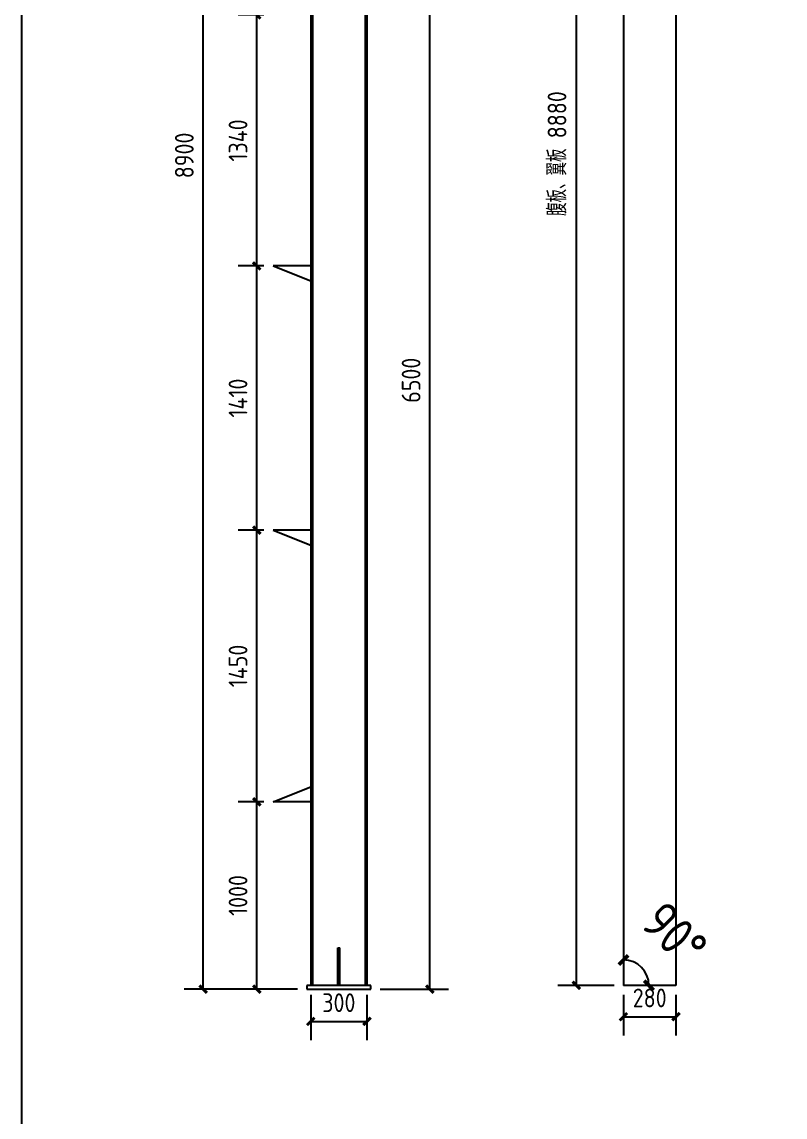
# Model space of a CAD drawing. Extents: x 411778 to 673094, y -11605 to 324395.
# Drawn here: x 432568 to 436640, y 111858 to 117704 of the extents above; entities that cross this region are included whole.
import ezdxf

# ---------------------------------------------------------------- set-up
doc = ezdxf.new("R2010")
doc.units = 0
doc.header["$LTSCALE"] = 1000
doc.header["$MEASUREMENT"] = 0
doc.styles.get("Standard").update_dxf_attribs({"font": 'gbenor.shx', "bigfont": 'gbcbig.shx'})
doc.dimstyles.get("Standard").update_dxf_attribs({"dimscale": 100, "dimtxt": 3.5, "dimasz": 1, "dimexe": 2.5, "dimexo": 3, "dimgap": 1.5, "dimtad": 1, "dimdec": 0, "dimzin": 0, "dimdsep": 46, "dimtxsty": 'Standard', "dimblk": 'ARCHTICK', "dimcen": 0.09, "dimadec": 0, "dimazin": 0, "dimtfac": 1, "dimtdec": 0, "dimtix": 1, "dimtmove": 2, "dimatfit": 3, "dimfxl": 1, "dimtolj": 1, "dimtzin": 0, "dimarcsym": 0})

# ---------------------------------------------------------------- blocks, each defined once
blk = doc.blocks.new('_ArchTick')
at = {"color": 0, "linetype": 'ByBlock', "const_width": 0.4}
blk.add_lwpolyline([(-0.5, -0.5), (0.5, 0.5)], dxfattribs=at)
blk = doc.blocks.new('*D3259')
at = {"color": 3, "lineweight": -2}
for p, q in [((433859.5, 113541), (433721.5, 113541)), ((433821.5, 112541), (433821.5, 113541)), ((434039.5, 112541), (433721.5, 112541))]:
    blk.add_line(p, q, dxfattribs=at)
at = {"layer": 'Defpoints', "color": 0}
for p in [(433821.5, 113541), (433909.5, 113541), (434089.5, 112541)]:
    blk.add_point(p, dxfattribs=at)
at = {"color": 3, "lineweight": -2, "xscale": 40, "yscale": 40, "zscale": 40}
for p, rotation in [((433821.5, 113541), 90), ((433821.5, 112541), 270)]:
    blk.add_blockref('_ArchTick', p, dxfattribs=dict(at, rotation=rotation))
at = {"color": 0, "insert": (433721.5, 113041), "char_height": 100, "attachment_point": 5, "rotation": 90}
blk.add_mtext('\\A1;1000', dxfattribs=at)
blk = doc.blocks.new('*D3260')
at = {"color": 3, "lineweight": -2}
for p, q in [((433859.5, 114991), (433721.5, 114991)), ((433821.5, 113541), (433821.5, 114991)), ((433859.5, 113541), (433721.5, 113541))]:
    blk.add_line(p, q, dxfattribs=at)
at = {"layer": 'Defpoints', "color": 0}
for p in [(433821.5, 114991), (433909.5, 114991), (433909.5, 113541)]:
    blk.add_point(p, dxfattribs=at)
at = {"color": 3, "lineweight": -2, "xscale": 40, "yscale": 40, "zscale": 40}
for p, rotation in [((433821.5, 114991), 90), ((433821.5, 113541), 270)]:
    blk.add_blockref('_ArchTick', p, dxfattribs=dict(at, rotation=rotation))
at = {"color": 0, "insert": (433721.5, 114266), "char_height": 100, "attachment_point": 5, "rotation": 90}
blk.add_mtext('\\A1;1450', dxfattribs=at)
blk = doc.blocks.new('*D3124')
at = {"color": 3, "lineweight": -2}
for p, q in [((434059.5, 121441), (433435, 121441)), ((433535, 112541), (433535, 121441)), ((434039.5, 112541), (433435, 112541))]:
    blk.add_line(p, q, dxfattribs=at)
at = {"layer": 'Defpoints', "color": 0}
for p in [(433535, 121441), (434109.5, 121441), (434089.5, 112541)]:
    blk.add_point(p, dxfattribs=at)
at = {"color": 3, "lineweight": -2, "xscale": 40, "yscale": 40, "zscale": 40}
for p, rotation in [((433535, 121441), 90), ((433535, 112541), 270)]:
    blk.add_blockref('_ArchTick', p, dxfattribs=dict(at, rotation=rotation))
at = {"color": 0, "insert": (433435, 116991), "char_height": 100, "attachment_point": 5, "rotation": 90}
blk.add_mtext('\\A1;8900', dxfattribs=at)
blk = doc.blocks.new('*D3262')
at = {"color": 3, "lineweight": -2}
for p, q in [((434449.5, 119041), (434845, 119041)), ((434745, 112541), (434745, 119041)), ((434479.5, 112541), (434845, 112541))]:
    blk.add_line(p, q, dxfattribs=at)
at = {"layer": 'Defpoints', "color": 0}
for p in [(434399.5, 119041), (434745, 119041), (434429.5, 112541)]:
    blk.add_point(p, dxfattribs=at)
at = {"color": 3, "lineweight": -2, "xscale": 40, "yscale": 40, "zscale": 40}
for p, rotation in [((434745, 119041), 90), ((434745, 112541), 270)]:
    blk.add_blockref('_ArchTick', p, dxfattribs=dict(at, rotation=rotation))
at = {"color": 0, "insert": (434645, 115791), "char_height": 100, "attachment_point": 5, "rotation": 90}
blk.add_mtext('\\A1;6500', dxfattribs=at)
blk = doc.blocks.new('*D3264')
at = {"color": 3, "lineweight": -2}
for p, q in [((435728, 121441), (435427, 121441)), ((435527, 112561), (435527, 121441)), ((435728, 112561), (435427, 112561))]:
    blk.add_line(p, q, dxfattribs=at)
at = {"layer": 'Defpoints', "color": 0}
for p in [(435527, 121441), (435778, 121441), (435778, 112561)]:
    blk.add_point(p, dxfattribs=at)
at = {"color": 3, "lineweight": -2, "xscale": 40, "yscale": 40, "zscale": 40}
for p, rotation in [((435527, 121441), 90), ((435527, 112561), 270)]:
    blk.add_blockref('_ArchTick', p, dxfattribs=dict(at, rotation=rotation))
at = {"color": 0, "insert": (435423.7, 117001), "char_height": 100, "attachment_point": 5, "rotation": 90}
blk.add_mtext('\\A1;腹板、翼板 8880', dxfattribs=at)
blk = doc.blocks.new('*D3265')
at = {"color": 3, "lineweight": -2}
for p, q in [((435778, 112511), (435778, 112294)), ((436058, 112511), (436058, 112294)), ((435778, 112394), (436058, 112394))]:
    blk.add_line(p, q, dxfattribs=at)
at = {"layer": 'Defpoints', "color": 0}
for p in [(435778, 112561), (436058, 112561), (436058, 112394)]:
    blk.add_point(p, dxfattribs=at)
at = {"color": 3, "lineweight": -2, "xscale": 40, "yscale": 40, "zscale": 40, "rotation": 180}
blk.add_blockref('_ArchTick', (435778, 112394), dxfattribs=at)
at = {"color": 3, "lineweight": -2, "xscale": 40, "yscale": 40, "zscale": 40}
blk.add_blockref('_ArchTick', (436058, 112394), dxfattribs=at)
at = {"color": 0, "insert": (435918, 112494), "char_height": 100, "attachment_point": 5}
blk.add_mtext('\\A1;280', dxfattribs=at)
blk = doc.blocks.new('*D3266')
at = {"color": 3, "lineweight": -2}
for p, q in [((434109.5, 112511), (434109.5, 112268.5)), ((434409.5, 112511), (434409.5, 112268.5)), ((434109.5, 112368.5), (434409.5, 112368.5))]:
    blk.add_line(p, q, dxfattribs=at)
at = {"layer": 'Defpoints', "color": 0}
for p in [(434109.5, 112561), (434409.5, 112561), (434409.5, 112368.5)]:
    blk.add_point(p, dxfattribs=at)
at = {"color": 3, "lineweight": -2, "xscale": 40, "yscale": 40, "zscale": 40, "rotation": 180}
blk.add_blockref('_ArchTick', (434109.5, 112368.5), dxfattribs=at)
at = {"color": 3, "lineweight": -2, "xscale": 40, "yscale": 40, "zscale": 40}
blk.add_blockref('_ArchTick', (434409.5, 112368.5), dxfattribs=at)
at = {"color": 0, "insert": (434259.5, 112468.5), "char_height": 100, "attachment_point": 5}
blk.add_mtext('\\A1;300', dxfattribs=at)
blk = doc.blocks.new('*D3274')
at = {"color": 0, "lineweight": -2}
blk.add_arc((435778, 112561), 136, 0, 90, dxfattribs=at)
at = {"layer": 'Defpoints', "color": 0}
for p in [(435778, 121441), (435895.7, 112629), (435778, 112561), (435778, 112561), (436058, 112561)]:
    blk.add_point(p, dxfattribs=at)
at = {"color": 0, "lineweight": -2, "xscale": 50, "yscale": 50, "zscale": 50}
for p, rotation in [((435778, 112697), 179.9999999999999), ((435914, 112561), 270)]:
    blk.add_blockref('_ArchTick', p, dxfattribs=dict(at, rotation=rotation))
at = {"color": 0, "insert": (436050.9, 112833.9), "char_height": 200, "attachment_point": 5, "rotation": 315}
blk.add_mtext('\\A1;90°', dxfattribs=at)
blk = doc.blocks.new('*D3275')
at = {"color": 0, "lineweight": -2}
blk.add_arc((435778, 121441), 255.1, 270, 0, dxfattribs=at)
at = {"layer": 'Defpoints', "color": 0}
for p in [(435778, 121441), (435778, 121441), (436058, 121441), (435905.5, 121220.1), (435778, 112561)]:
    blk.add_point(p, dxfattribs=at)
at = {"color": 0, "lineweight": -2, "xscale": 50, "yscale": 50, "zscale": 50}
for p, rotation in [((436033.1, 121441), 90.0000000000084), ((435778, 121185.9), 180.0000000000001)]:
    blk.add_blockref('_ArchTick', p, dxfattribs=dict(at, rotation=rotation))
at = {"color": 0, "insert": (435781.6, 121437.4), "char_height": 200, "attachment_point": 5, "rotation": 45}
blk.add_mtext('\\A1;90°', dxfattribs=at)
blk = doc.blocks.new('*D3128')
at = {"color": 3, "lineweight": -2}
for p, q in [((433859.5, 116401), (433721.5, 116401)), ((433821.5, 114991), (433821.5, 116401)), ((433859.5, 114991), (433721.5, 114991))]:
    blk.add_line(p, q, dxfattribs=at)
at = {"layer": 'Defpoints', "color": 0}
for p in [(433821.5, 116401), (433909.5, 116401), (433909.5, 114991)]:
    blk.add_point(p, dxfattribs=at)
at = {"color": 3, "lineweight": -2, "xscale": 40, "yscale": 40, "zscale": 40}
for p, rotation in [((433821.5, 116401), 90), ((433821.5, 114991), 270)]:
    blk.add_blockref('_ArchTick', p, dxfattribs=dict(at, rotation=rotation))
at = {"color": 0, "insert": (433721.5, 115696), "char_height": 100, "attachment_point": 5, "rotation": 90}
blk.add_mtext('\\A1;1410', dxfattribs=at)
blk = doc.blocks.new('*D3129')
at = {"color": 3, "lineweight": -2}
for p, q in [((433859.5, 117741), (433721.5, 117741)), ((433821.5, 116401), (433821.5, 117741)), ((433859.5, 116401), (433721.5, 116401))]:
    blk.add_line(p, q, dxfattribs=at)
at = {"layer": 'Defpoints', "color": 0}
for p in [(433821.5, 117741), (433909.5, 117741), (433909.5, 116401)]:
    blk.add_point(p, dxfattribs=at)
at = {"color": 3, "lineweight": -2, "xscale": 40, "yscale": 40, "zscale": 40}
for p, rotation in [((433821.5, 117741), 90), ((433821.5, 116401), 270)]:
    blk.add_blockref('_ArchTick', p, dxfattribs=dict(at, rotation=rotation))
at = {"color": 0, "insert": (433721.5, 117071), "char_height": 100, "attachment_point": 5, "rotation": 90}
blk.add_mtext('\\A1;1340', dxfattribs=at)

msp = doc.modelspace()

# ---------------------------------------------------------------- linework, layer by layer
for p, q in [((434109.5, 121441), (434109.5, 112561)), ((434119.5, 121441), (434119.5, 112561)), ((434399.5, 121441), (434399.5, 112561)), ((434409.5, 121441), (434409.5, 112561)), ((435778, 121441), (435778, 112561)), ((436058, 121441), (436058, 112561)), ((434109.5, 116401), (433909.5, 116401)), ((433909.5, 116401), (434109.5, 116321)), ((434109.5, 114991), (433909.5, 114991)), ((433909.5, 114991), (434109.5, 114911)), ((433909.5, 113541), (434109.5, 113621)), ((434109.5, 113541), (433909.5, 113541)), ((434254.5, 112561), (434254.5, 112761)), ((434254.5, 112761), (434264.5, 112761)), ((434264.5, 112561), (434264.5, 112761)), ((434429.5, 112561), (434089.5, 112561)), ((434089.5, 112561), (434089.5, 112541)), ((434089.5, 112541), (434429.5, 112541)), ((434429.5, 112541), (434429.5, 112561)), ((436058, 112561), (435778, 112561))]:
    msp.add_line(p, q)
msp.add_lwpolyline([(432568.5, 122873), (440968.5, 122873), (440968.5, 110993), (432568.5, 110993)], close=True)

# ---------------------------------------------------------------- dimensions: what is measured, and where the dimension line sits
at = {"color": 1}
for base, line1, line2, picture, middle in [((435905.5, 121220.1), ((435778, 121441), (435778, 112561)), ((436058, 121441), (435778, 121441)), '*D3275', (435781.6, 121437.4)), ((435895.7, 112629), ((436058, 112561), (435778, 112561)), ((435778, 121441), (435778, 112561)), '*D3274', (436050.9, 112833.9))]:
    dim = msp.add_angular_dim_2l(base=base, line1=line1, line2=line2, dimstyle='Standard', override={"dimtxt": 2, "dimasz": 0.5}, dxfattribs=at)
    dim.commit()
    dim.dimension.update_dxf_attribs({"geometry": picture, "text_midpoint": middle})
for base, p1, p2, picture, middle in [((433535, 121441), (434089.5, 112541), (434109.5, 121441), '*D3124', (433435, 116991)), ((434745, 119041), (434429.5, 112541), (434399.5, 119041), '*D3262', (434645, 115791)), ((433821.5, 117741), (433909.5, 116401), (433909.5, 117741), '*D3129', (433721.5, 117071)), ((433821.5, 116401), (433909.5, 114991), (433909.5, 116401), '*D3128', (433721.5, 115696)), ((433821.5, 114991), (433909.5, 113541), (433909.5, 114991), '*D3260', (433721.5, 114266)), ((433821.5, 113541), (434089.5, 112541), (433909.5, 113541), '*D3259', (433721.5, 113041))]:
    dim = msp.add_linear_dim(base=base, p1=p1, p2=p2, angle=90, dimstyle='Standard', override={"dimtxt": 1, "dimasz": 0.4, "dimexe": 1, "dimexo": 0.5, "dimgap": 0.5, "dimclrd": 3, "dimclre": 3})
    dim.commit()
    dim.dimension.update_dxf_attribs({"geometry": picture, "text_midpoint": middle})
dim = msp.add_aligned_dim(p1=(435778, 112561), p2=(435778, 121441), distance=251, text='腹板、翼板 8880', dimstyle='Standard', override={"dimtxt": 1, "dimasz": 0.4, "dimexe": 1, "dimexo": 0.5, "dimgap": 0.5, "dimclrd": 3, "dimclre": 3})
dim.commit()
dim.dimension.update_dxf_attribs({"geometry": '*D3264', "text_midpoint": (435423.7, 117001)})
dim = msp.add_linear_dim(base=(434409.5, 112368.5), p1=(434109.5, 112561), p2=(434409.5, 112561), dimstyle='Standard', override={"dimtxt": 1, "dimasz": 0.4, "dimexe": 1, "dimexo": 0.5, "dimgap": 0.5, "dimclrd": 3, "dimclre": 3})
dim.commit()
dim.dimension.update_dxf_attribs({"geometry": '*D3266', "text_midpoint": (434259.5, 112468.5)})
dim = msp.add_aligned_dim(p1=(435778, 112561), p2=(436058, 112561), distance=-167, dimstyle='Standard', override={"dimtxt": 1, "dimasz": 0.4, "dimexe": 1, "dimexo": 0.5, "dimgap": 0.5, "dimclrd": 3, "dimclre": 3})
dim.commit()
dim.dimension.update_dxf_attribs({"geometry": '*D3265', "text_midpoint": (435918, 112494)})

doc.saveas('drawing.dxf')
